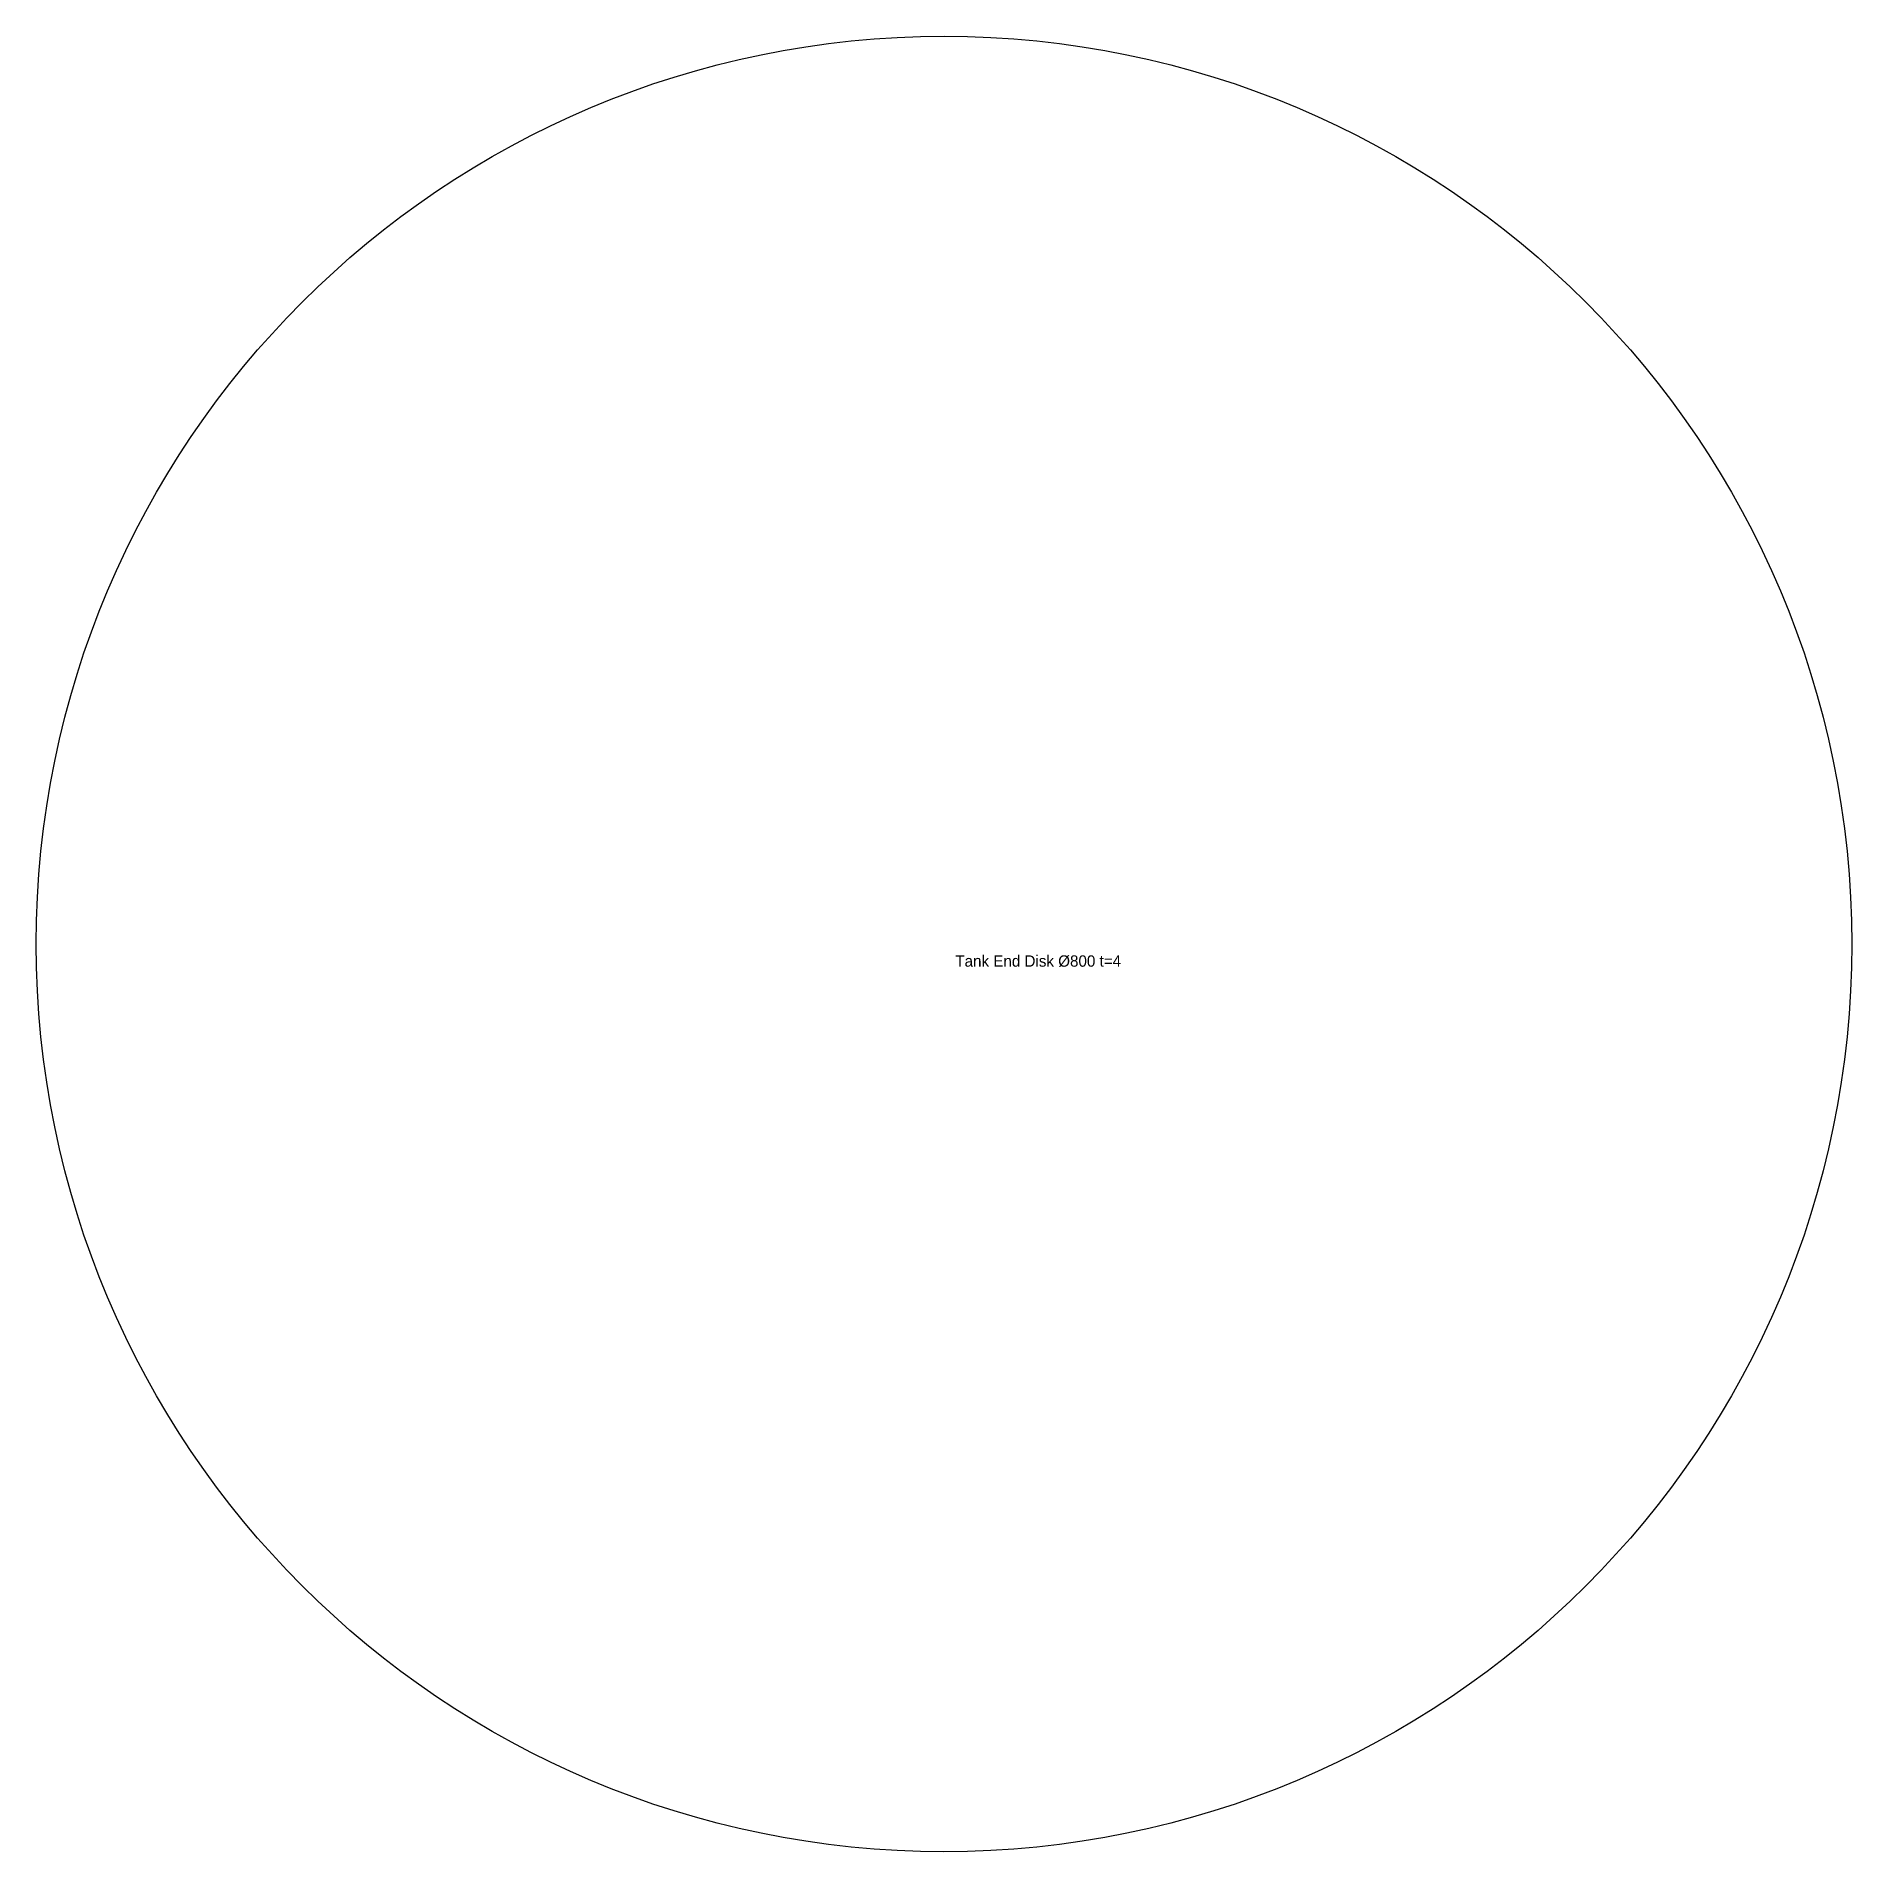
# Model space of a CAD drawing. Extents: x -400 to 400, y -400 to 400.
import ezdxf

# ---------------------------------------------------------------- set-up
doc = ezdxf.new("R2010")
doc.units = 0
doc.layers.add('NOTES', color=2, linetype='CONTINUOUS')
doc.layers.add('OUTLINE', color=7, linetype='CONTINUOUS')

msp = doc.modelspace()

# ---------------------------------------------------------------- linework, layer by layer
at = {"layer": 'OUTLINE'}
msp.add_circle((0, 0), 400, dxfattribs=at)

# ---------------------------------------------------------------- texts
at = {"layer": 'NOTES'}
msp.add_text('Tank End Disk Ø800 t=4', height=5, dxfattribs=at).set_placement((5, -10))

doc.saveas('drawing.dxf')
